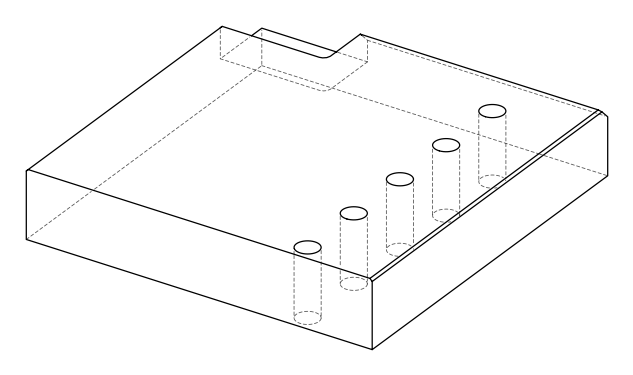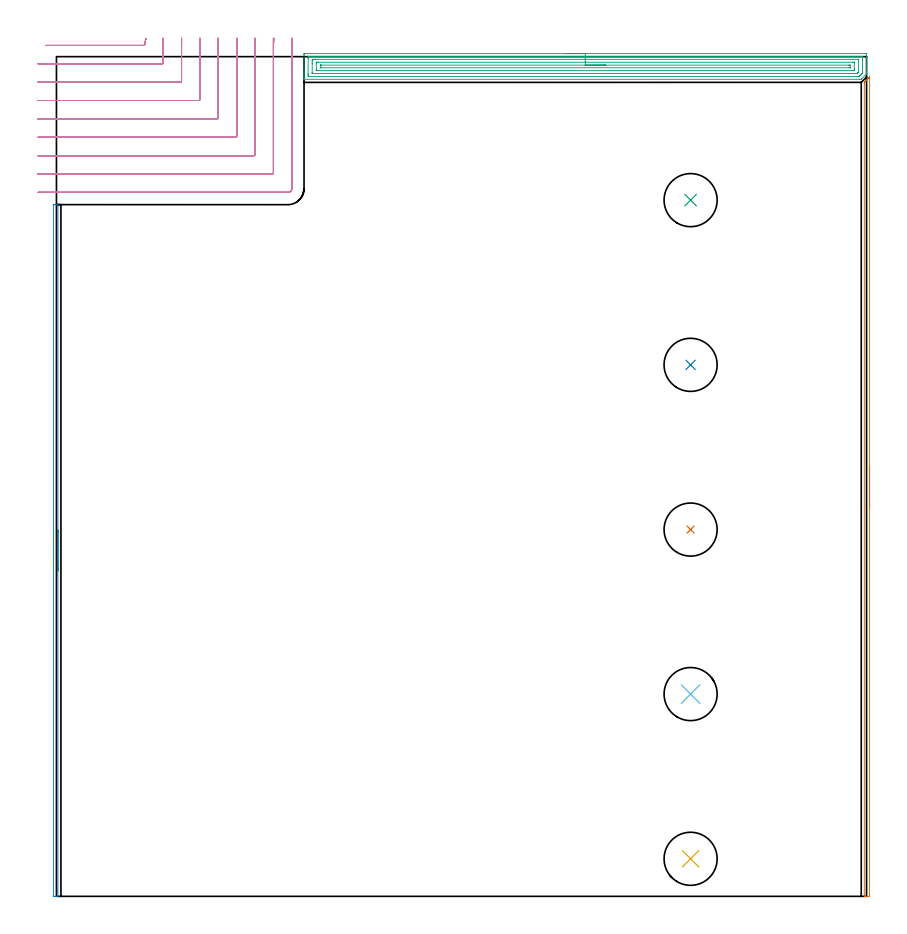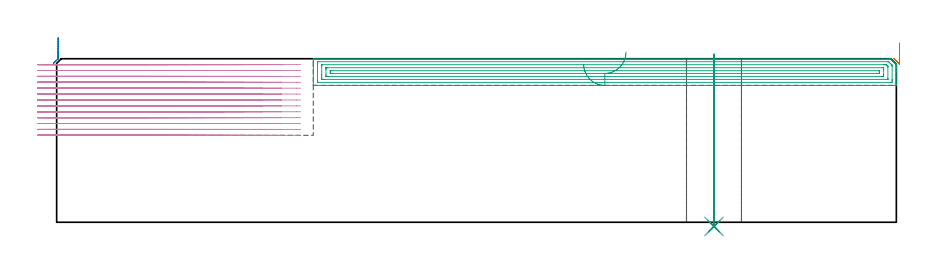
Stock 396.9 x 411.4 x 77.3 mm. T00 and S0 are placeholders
(PLAN: 9 operations, 2 tool changes, 52.1 min)
(1 AREA_MILL | FG_CHAMFER_SURFACE | UGT0205_001 | 3.36 min | 1361 mm3)
(2 AREA_MILL_1 | FG_CHAMFER_SURFACE_1 | UGT0205_001 | 2.86 min | 819 mm3)
(3 AREA_MILL_2 | FG_CHAMFER_SURFACE_2 | UGT0205_001 | 11.24 min | 22404 mm3)
(4 MILL_CORNER_NOTCH_RECTANGULAR | CORNER_NOTCH_RECTANGULAR | NXT0201_011 | Follow Part, ap 3, ae 75% | 32.96 min | 317367 mm3)
(5 INDEXABLE_INSERT_DRILL_THROUGH_HOLE_FROM_SOLID | STEP1HOLE | NXT0302_023 | 0.33 min | 41003 mm3)
(6 INDEXABLE_INSERT_DRILL_THROUGH_HOLE_FROM_SOLID_1 | STEP1HOLE_1 | NXT0302_023 | 0.33 min | 41001 mm3)
(7 INDEXABLE_INSERT_DRILL_THROUGH_HOLE_FROM_SOLID_2 | STEP1HOLE_2 | NXT0302_023 | 0.33 min | 41005 mm3)
(8 INDEXABLE_INSERT_DRILL_THROUGH_HOLE_FROM_SOLID_3 | STEP1HOLE_3 | NXT0302_023 | 0.33 min | 41006 mm3)
(9 INDEXABLE_INSERT_DRILL_THROUGH_HOLE_FROM_SOLID_4 | STEP1HOLE_4 | NXT0302_023 | 0.33 min | 40996 mm3)
(TOOL UGT0205_001 | Chamfer Mill 20 x 3 x 45 deg. | D20 FL50 Z2)
(TOOL NXT0201_011 | ENDMILL 12mm [2P460-1200-NA 1630] | D12 FL38 Z6)
(TOOL NXT0302_023 | Index. Insert Drill 26mm [880-D2600L32-05] | D26 PA176 FL130 Z2)
(OP 1 AREA_MILL)
G17 G21 G94 G90
T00 M6
G54
G17 G0 G90 X398.4 Y210.7 S1061 M3
G43 Z87.3 H0
Z84.7
G94 G1 Y210.662 Z83.828 F250.
Y210.548 Z82.963
Y210.359 Z82.112
Y210.097 Z81.28
Y209.763 Z80.474
Y209.36 Z79.7
Y208.891 Z78.964
Y208.36 Z78.272
Y207.771 Z77.629
Y207.128 Z77.039
Y206.436 Z76.508
Y205.7 Z76.04
Y204.926 Z75.637
Y204.12 Z75.303
Y203.288 Z75.041
Y202.436 Z74.852
Y201.572 Z74.738
Y200.7 Z74.7
Y0.616
X398.398 Y0.382 Z74.702
X398.391 Y0.003 Z74.705
X398.313 Y0. Z74.784
X397.1 Z75.995
X396.119 Z76.98
X395.806 Y0.01 Z77.293
X395.8 Y0.17 Z77.3
Y398.104
X395.802 Y398.807 Z77.288
X395.997 Y398.997 Z77.103
X396.022 Y399.023 Z77.077
X396.66 Y399.662 Z76.436
X396.852 Y399.852 Z76.248
X396.89 Y399.89 Z76.21
X397.54 Y400.541 Z75.557
X397.691 Y400.692 Z75.408
X397.784 Y400.784 Z75.316
X397.979 Y400.98 Z75.119
X398.08 Y401.081 Z75.017
X398.294 Y401.295 Z74.805
X398.327 Y401.328 Z74.771
X398.381 Y401.379 Z74.717
X398.395 Y401.383 Z74.704
X398.4 Y401.379 Z74.7
Y200.7
Y199.828 Z74.738
Y198.963 Z74.852
Y198.112 Z75.041
Y197.28 Z75.303
Y196.474 Z75.637
Y195.7 Z76.04
Y194.964 Z76.508
Y194.272 Z77.039
Y193.629 Z77.629
Y193.04 Z78.272
Y192.508 Z78.964
Y192.04 Z79.7
Y191.637 Z80.474
Y191.303 Z81.28
Y191.041 Z82.112
Y190.852 Z82.963
Y190.738 Z83.828
Y190.7 Z84.7
G0 Z87.3
M5
M2
(OP 2 AREA_MILL_1)
G17 G21 G94 G90
T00 M6
G54
G17 G0 G90 X0.7 Y179.45 S1061 M3
G43 Z87.3 H0
G94 G1 Y179.412 Z86.428 F250.
Y179.298 Z85.563
Y179.109 Z84.712
Y178.847 Z83.88
Y178.513 Z83.074
Y178.11 Z82.3
Y177.642 Z81.564
Y177.11 Z80.872
Y176.521 Z80.229
Y175.878 Z79.64
Y175.186 Z79.108
Y174.45 Z78.64
Y173.676 Z78.237
Y172.87 Z77.903
Y172.038 Z77.641
Y171.187 Z77.452
Y170.322 Z77.338
Y169.45 Z77.3
Y0.17
X0.697 Y0.01 Z77.288
X0.612 Y0.003 Z77.204
X0.521 Y0. Z77.121
X0.262 Z76.861
X-0.4 Z76.194
X-0.731 Z75.865
X-1.12 Z75.476
X-1.266 Y0.002 Z75.33
X-1.491 Y0.005 Z75.105
X-1.495 Y0.052 Z75.103
X-1.499 Y0.171 Z75.101
X-1.5 Y338.404 Z75.1
X-1.499 Y338.729 Z75.101
X-1.495 Y338.848 Z75.103
X-1.491 Y338.895 Z75.105
X-1.266 Y338.9 Z75.33
X-0.731 Z75.865
X-0.4 Z76.194
X0.521 Z77.121
X0.612 Y338.897 Z77.204
X0.697 Y338.89 Z77.288
X0.7 Y338.729 Z77.3
Y169.45
Y168.578 Z77.338
Y167.714 Z77.452
Y166.862 Z77.641
Y166.03 Z77.903
Y165.224 Z78.237
Y164.45 Z78.64
Y163.714 Z79.108
Y163.022 Z79.64
Y162.379 Z80.229
Y161.79 Z80.872
Y161.259 Z81.564
Y160.79 Z82.3
Y160.387 Z83.074
Y160.053 Z83.88
Y159.791 Z84.712
Y159.602 Z85.563
Y159.488 Z86.428
Y159.45 Z87.3
M5
M2
(OP 3 AREA_MILL_2)
G17 G21 G94 G90
T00 M6
G54
G17 G0 G90 X249.1 Y412.9 S1061 M3
G43 Z87.3 H0
Z74.7
G94 G1 X249.138 Z73.828 F250.
X249.252 Z72.964
X249.441 Z72.112
X249.703 Z71.28
X250.037 Z70.474
X250.44 Z69.7
X250.909 Z68.964
X251.44 Z68.272
X252.029 Z67.629
X252.672 Z67.04
X253.364 Z66.508
X254.1 Z66.04
X254.874 Z65.637
X255.68 Z65.303
X256.512 Z65.041
X257.364 Z64.852
X258.228 Z64.738
X259.1 Z64.7
X396.278
X396.638 Y412.897 Z64.702
X396.89 Y412.892 Z64.706
X396.9 Y412.636 Z64.961
Y406.156 Z71.438
Y404.73 Z72.866
Y404.382 Z73.213
Y403.685 Z73.915
Y403.399 Z74.2
X396.899 Y402.954 Z74.637
X396.89 Y402.897 Z74.693
X396.84 Y402.836 Z74.756
X396.763 Y402.762 Z74.835
X396.724 Y402.723 Z74.874
X394.49 Y400.489 Z77.109
X394.376 Y400.378 Z77.22
X394.295 Y400.303 Z77.289
X393.597 Y400.3 Z77.3
X121.476
X121.31 Y400.303 Z77.288
X121.307 Y400.334 Z77.258
X121.3 Y400.719 Z76.881
Y401.023 Z76.577
Y401.72 Z75.875
Y402.956 Z74.641
Y403.495 Z74.1
Y404.113 Z73.483
Y412.367 Z65.23
X121.302 Y412.638 Z64.959
X121.31 Y412.892 Z64.706
X121.565 Y412.899 Z64.699
X259.1 Y412.9 Z64.7
Y411.486 Z66.114
X394.484
X394.89 Y411.48 Z66.12
X394.897 Y411.076 Z66.524
X394.899 Y410.593 Z67.007
X394.9 Y410.186 Z67.414
X394.899 Y403.976 Z73.624
X394.894 Y403.495 Z74.105
X394.89 Y403.393 Z74.207
X394.885 Y403.346 Z74.254
X394.855 Y403.313 Z74.287
X394.767 Y403.22 Z74.38
X394.49 Y402.94 Z74.66
X394.323 Y402.773 Z74.827
X393.878 Y402.328 Z75.272
X393.597 Y402.047 Z75.553
X393.43 Y401.885 Z75.715
X393.258 Y401.72 Z75.88
X392.709 Y401.714 Z75.886
X123.716
X123.31 Y401.72 Z75.88
X123.303 Y402.124 Z75.476
X123.301 Y402.607 Z74.993
X123.3 Y403.014 Z74.586
X123.301 Y410.593 Z67.007
X123.302 Y410.997 Z66.603
X123.31 Y411.48 Z66.12
X123.71 Y411.486 Z66.114
X259.1
Y410.072 Z67.528
X392.703 Y410.071 Z67.529
X392.826 Y410.069 Z67.531
X392.869 Y410.067 Z67.533
X392.887 Y410.066 Z67.534
X392.89 Y410.031 Z67.569
X392.896 Y409.901 Z67.699
X392.899 Y409.705 Z67.895
X392.9 Y409.51 Z68.09
X392.899 Y404.187 Z73.413
X392.895 Y403.991 Z73.609
X392.89 Y403.861 Z73.739
X392.88 Y403.791 Z73.809
X392.853 Y403.762 Z73.838
X392.703 Y403.603 Z73.997
X392.649 Y403.548 Z74.052
X392.595 Y403.495 Z74.105
X392.332 Y403.235 Z74.365
X392.255 Y403.162 Z74.438
X392.225 Y403.136 Z74.464
X392.173 Y403.134 Z74.466
X391.809 Y403.131 Z74.469
X391.284 Y403.129 Z74.471
X390.916 Y403.128 Z74.472
X125.497 Y403.129 Z74.471
X125.374 Y403.131 Z74.469
X125.331 Y403.133 Z74.467
X125.313 Y403.134 Z74.466
X125.31 Y403.169 Z74.431
X125.304 Y403.299 Z74.301
X125.301 Y403.495 Z74.105
X125.3 Y403.69 Z73.91
Y407.931 Z69.669
Y409.014 Z68.586
X125.304 Y409.705 Z67.895
X125.307 Y409.894 Z67.706
X125.322 Y410.065 Z67.535
X125.497 Y410.067 Z67.533
X126.023 Y410.07 Z67.53
X126.391 Y410.071 Z67.529
X126.916 Y410.072 Z67.528
X259.1
Y408.657 Z68.943
X390.184
X390.799 Y408.655 Z68.945
X390.869 Y408.653 Z68.948
X390.885 Y408.651 Z68.949
X390.89 Y408.636 Z68.964
X390.894 Y408.584 Z69.016
X390.898 Y408.371 Z69.229
X390.9 Y407.946 Z69.654
Y405.285 Z72.315
X390.897 Y404.833 Z72.767
X390.893 Y404.615 Z72.985
X390.89 Y404.563 Z73.037
X390.882 Y404.549 Z73.051
X390.857 Y404.548 Z73.052
X390.751 Y404.545 Z73.055
X390.022 Y404.543 Z73.057
X389.86
X128.016
X127.401 Y404.545 Z73.055
X127.332 Y404.547 Z73.053
X127.315 Y404.549 Z73.051
X127.31 Y404.564 Z73.036
X127.306 Y404.616 Z72.984
X127.302 Y404.828 Z72.772
X127.3 Y405.254 Z72.346
Y407.915 Z69.685
X127.303 Y408.367 Z69.233
X127.307 Y408.585 Z69.015
X127.31 Y408.637 Z68.963
X127.318 Y408.651 Z68.949
X127.343 Y408.652 Z68.948
X127.449 Y408.655 Z68.945
X128.178 Y408.657 Z68.943
X128.34
X259.1
Y407.243 Z70.357
X388.235
X388.436 Y407.242 Z70.358
X388.837 Y407.237 Z70.363
X388.885 Y407.236 Z70.364
X388.89 Y407.226 Z70.374
X388.895 Y407.196 Z70.404
X388.898 Y407.138 Z70.462
X388.899 Y406.156 Z71.444
X388.897 Y405.991 Z71.609
X388.894 Y405.972 Z71.628
X388.892 Y405.966 Z71.634
X388.876 Y405.964 Z71.636
X388.77 Y405.959 Z71.641
X388.637 Y405.958 Z71.642
X388.435 Y405.957 Z71.643
X129.965
X129.765 Y405.958 Z71.642
X129.363 Y405.963 Z71.637
X129.316 Y405.964 Z71.636
X129.31 Y405.974 Z71.626
X129.305 Y406.004 Z71.596
X129.302 Y406.062 Z71.538
X129.301 Y407.044 Z70.556
X129.303 Y407.209 Z70.391
X129.306 Y407.228 Z70.372
X129.308 Y407.234 Z70.366
X129.324 Y407.236 Z70.364
X129.43 Y407.241 Z70.359
X129.564 Y407.242 Z70.358
X129.765 Y407.243 Z70.357
X259.1
X259.972 Z70.395
X260.837 Z70.509
X261.688 Z70.698
X262.52 Z70.96
X263.326 Z71.294
X264.1 Z71.697
X264.836 Z72.165
X265.528 Z72.696
X266.171 Z73.286
X266.76 Z73.929
X267.292 Z74.621
X267.76 Z75.357
X268.163 Z76.131
X268.497 Z76.937
X268.759 Z77.769
X268.948 Z78.62
X269.062 Z79.485
X269.1 Z80.357
G0 Z87.3
M5
M2
(OP 4 MILL_CORNER_NOTCH_RECTANGULAR)
G17 G21 G94 G90
T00 M6
G54
G17 G0 G90 X-5.398 Y416.9 S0 M3
G43 Z87.3 H1
Z74.515
G94 G1 X-2.398 F250.
X42.724 F500.
G3 X43.31 Y417.4 R0.6
G1 X43.81 Y420.358 F250.
G0 Z87.3
X-9. Y407.9
Z74.515
G1 X-6.
X51.705 F500.
G3 X52.3 Y408.495 R0.6
G1 Y415.872
G2 X52.319 Y417.4 R63.
G1 X52.391 Y420.399 F250.
G0 Z87.3
X-9. Y398.9
Z74.515
G1 X-6.
X60.705 F500.
G3 X61.3 Y399.495 R0.6
G1 Y415.872
G2 X61.322 Y417.4 R54.
G1 X61.407 Y420.399 F250.
G0 Z87.3
X-9. Y389.9
Z74.515
G1 X-6.
X69.705 F500.
G3 X70.3 Y390.495 R0.6
G1 Y415.872
G2 X70.326 Y417.4 R45.
G1 X70.428 Y420.398 F250.
G0 Z87.3
X-9. Y380.9
Z74.515
G1 X-6.
X78.705 F500.
G3 X79.3 Y381.495 R0.6
G1 Y415.872
G2 X79.332 Y417.4 R36.
G1 X79.46 Y420.397 F250.
G0 Z87.3
X-9. Y371.9
Z74.515
G1 X-6.
X87.704 F500.
G3 X88.3 Y372.496 R0.6
G1 Y415.872
G2 X88.343 Y417.4 R27.
G1 X88.513 Y420.395 F250.
G0 Z87.3
X-9. Y362.9
Z74.515
G1 X-6.
X96.704 F500.
G3 X97.3 Y363.496 R0.6
G1 Y415.872
G2 X97.365 Y417.4 R18.
G1 X97.62 Y420.389 F250.
G0 Z87.3
X-9. Y353.9
Z74.515
G1 X-6.
X105.704 F500.
G3 X106.3 Y354.496 R0.6
G1 Y415.872
G2 X106.431 Y417.4 R9.
G1 X106.94 Y420.356 F250.
G0 Z87.3
X-9. Y344.9
Z74.515
G1 X-6.
X113.4 F500.
G3 X115.3 Y346.8 R1.9
G1 Y415.872
Y418.872 F250.
G0 Z87.3
X-5.398 Y416.9
Z71.731
G1 X-2.398
X42.708 F500.
G3 X43.294 Y417.4 R0.6
G1 X43.794 Y420.358 F250.
G0 Z87.3
X-9. Y407.9
Z71.731
G1 X-6.
X51.705 F500.
G3 X52.3 Y408.495 R0.6
G1 Y416.893
G2 X52.302 Y417.4 R63.
G1 X52.326 Y420.4 F250.
G0 Z87.3
X-9. Y398.9
Z71.731
G1 X-6.
X60.705 F500.
G3 X61.3 Y399.495 R0.6
G1 Y416.893
G2 X61.302 Y417.4 R54.
G1 X61.331 Y420.4 F250.
G0 Z87.3
X-9. Y389.9
Z71.731
G1 X-6.
X69.705 F500.
G3 X70.3 Y390.495 R0.6
G1 Y416.893
G2 X70.303 Y417.4 R45.
G1 X70.337 Y420.4 F250.
G0 Z87.3
X-9. Y380.9
Z71.731
G1 X-6.
X78.705 F500.
G3 X79.3 Y381.495 R0.6
G1 Y416.893
G2 X79.304 Y417.4 R36.
G1 X79.346 Y420.4 F250.
G0 Z87.3
X-9. Y371.9
Z71.731
G1 X-6.
X87.704 F500.
G3 X88.3 Y372.496 R0.6
G1 Y416.893
G2 X88.305 Y417.4 R27.
G1 X88.361 Y420.399 F250.
G0 Z87.3
X-9. Y362.9
Z71.731
G1 X-6.
X96.704 F500.
G3 X97.3 Y363.496 R0.6
G1 Y416.893
G2 X97.307 Y417.4 R18.
G1 X97.392 Y420.399 F250.
G0 Z87.3
X-9. Y353.9
Z71.731
G1 X-6.
X105.704 F500.
G3 X106.3 Y354.496 R0.6
G1 Y416.893
G2 X106.314 Y417.4 R9.
G1 X106.483 Y420.395 F250.
G0 Z87.3
X-9. Y344.9
Z71.731
G1 X-6.
X113.4 F500.
G3 X115.3 Y346.8 R1.9
G1 Y416.893
Y419.893 F250.
G0 Z87.3
X-5.398 Y416.9
Z68.946
G1 X-2.398
X42.706 F500.
G3 X43.292 Y417.4 R0.6
G1 X43.792 Y420.358 F250.
G0 Z87.3
X-9. Y407.9
Z68.946
G1 X-6.
X51.705 F500.
G3 X52.3 Y408.495 R0.6
G1 Y417.4
Y420.4 F250.
G0 Z87.3
X-9. Y398.9
Z68.946
G1 X-6.
X60.705 F500.
G3 X61.3 Y399.495 R0.6
G1 Y417.4
Y420.4 F250.
G0 Z87.3
X-9. Y389.9
Z68.946
G1 X-6.
X69.705 F500.
G3 X70.3 Y390.495 R0.6
G1 Y417.4
Y420.4 F250.
G0 Z87.3
X-9. Y380.9
Z68.946
G1 X-6.
X78.705 F500.
G3 X79.3 Y381.495 R0.6
G1 Y417.4
Y420.4 F250.
G0 Z87.3
X-9. Y371.9
Z68.946
G1 X-6.
X87.704 F500.
G3 X88.3 Y372.496 R0.6
G1 Y417.4
Y420.4 F250.
G0 Z87.3
X-9. Y362.9
Z68.946
G1 X-6.
X96.704 F500.
G3 X97.3 Y363.496 R0.6
G1 Y417.4
Y420.4 F250.
G0 Z87.3
X-9. Y353.9
Z68.946
G1 X-6.
X105.704 F500.
G3 X106.3 Y354.496 R0.6
G1 Y417.4
Y420.4 F250.
G0 Z87.3
X-9. Y344.9
Z68.946
G1 X-6.
X113.4 F500.
G3 X115.3 Y346.8 R1.9
G1 Y417.4
Y420.4 F250.
G0 Z87.3
X-5.398 Y416.9
Z66.161
G1 X-2.398
X42.706 F500.
G3 X43.292 Y417.4 R0.6
G1 X43.792 Y420.358 F250.
G0 Z87.3
X-9. Y407.9
Z66.161
G1 X-6.
X51.705 F500.
G3 X52.3 Y408.495 R0.6
G1 Y417.4
Y420.4 F250.
G0 Z87.3
X-9. Y398.9
Z66.161
G1 X-6.
X60.705 F500.
G3 X61.3 Y399.495 R0.6
G1 Y417.4
Y420.4 F250.
G0 Z87.3
X-9. Y389.9
Z66.161
G1 X-6.
X69.705 F500.
G3 X70.3 Y390.495 R0.6
G1 Y417.4
Y420.4 F250.
G0 Z87.3
X-9. Y380.9
Z66.161
G1 X-6.
X78.705 F500.
G3 X79.3 Y381.495 R0.6
G1 Y417.4
Y420.4 F250.
G0 Z87.3
X-9. Y371.9
Z66.161
G1 X-6.
X87.704 F500.
G3 X88.3 Y372.496 R0.6
G1 Y417.4
Y420.4 F250.
G0 Z87.3
X-9. Y362.9
Z66.161
G1 X-6.
X96.704 F500.
G3 X97.3 Y363.496 R0.6
G1 Y417.4
Y420.4 F250.
G0 Z87.3
X-9. Y353.9
Z66.161
G1 X-6.
X105.704 F500.
G3 X106.3 Y354.496 R0.6
G1 Y417.4
Y420.4 F250.
G0 Z87.3
X-9. Y344.9
Z66.161
G1 X-6.
X113.4 F500.
G3 X115.3 Y346.8 R1.9
G1 Y417.4
Y420.4 F250.
G0 Z87.3
X-5.398 Y416.9
Z63.377
G1 X-2.398
X42.706 F500.
G3 X43.292 Y417.4 R0.6
G1 X43.792 Y420.358 F250.
G0 Z87.3
X-9. Y407.9
Z63.377
G1 X-6.
X51.705 F500.
G3 X52.3 Y408.495 R0.6
G1 Y417.4
Y420.4 F250.
G0 Z87.3
X-9. Y398.9
Z63.377
G1 X-6.
X60.705 F500.
G3 X61.3 Y399.495 R0.6
G1 Y417.4
Y420.4 F250.
G0 Z87.3
X-9. Y389.9
Z63.377
G1 X-6.
X69.705 F500.
G3 X70.3 Y390.495 R0.6
G1 Y417.4
Y420.4 F250.
G0 Z87.3
X-9. Y380.9
Z63.377
G1 X-6.
X78.705 F500.
G3 X79.3 Y381.495 R0.6
G1 Y417.4
Y420.4 F250.
G0 Z87.3
X-9. Y371.9
Z63.377
G1 X-6.
X87.704 F500.
G3 X88.3 Y372.496 R0.6
G1 Y417.4
Y420.4 F250.
G0 Z87.3
X-9. Y362.9
Z63.377
G1 X-6.
X96.704 F500.
G3 X97.3 Y363.496 R0.6
G1 Y417.4
Y420.4 F250.
G0 Z87.3
X-9. Y353.9
Z63.377
G1 X-6.
X105.704 F500.
G3 X106.3 Y354.496 R0.6
G1 Y417.4
Y420.4 F250.
G0 Z87.3
X-9. Y344.9
Z63.377
G1 X-6.
X113.4 F500.
G3 X115.3 Y346.8 R1.9
G1 Y417.4
Y420.4 F250.
G0 Z87.3
X-5.398 Y416.9
Z60.592
G1 X-2.398
X42.706 F500.
G3 X43.292 Y417.4 R0.6
G1 X43.792 Y420.358 F250.
G0 Z87.3
X-9. Y407.9
Z60.592
G1 X-6.
X51.705 F500.
G3 X52.3 Y408.495 R0.6
G1 Y417.4
Y420.4 F250.
G0 Z87.3
X-9. Y398.9
Z60.592
G1 X-6.
X60.705 F500.
G3 X61.3 Y399.495 R0.6
G1 Y417.4
Y420.4 F250.
G0 Z87.3
X-9. Y389.9
Z60.592
G1 X-6.
X69.705 F500.
G3 X70.3 Y390.495 R0.6
G1 Y417.4
Y420.4 F250.
G0 Z87.3
X-9. Y380.9
Z60.592
G1 X-6.
X78.705 F500.
G3 X79.3 Y381.495 R0.6
G1 Y417.4
Y420.4 F250.
G0 Z87.3
X-9. Y371.9
Z60.592
G1 X-6.
X87.704 F500.
G3 X88.3 Y372.496 R0.6
G1 Y417.4
Y420.4 F250.
G0 Z87.3
X-9. Y362.9
Z60.592
G1 X-6.
X96.704 F500.
G3 X97.3 Y363.496 R0.6
G1 Y417.4
Y420.4 F250.
G0 Z87.3
X-9. Y353.9
Z60.592
G1 X-6.
X105.704 F500.
G3 X106.3 Y354.496 R0.6
G1 Y417.4
Y420.4 F250.
G0 Z87.3
X-9. Y344.9
Z60.592
G1 X-6.
X113.4 F500.
G3 X115.3 Y346.8 R1.9
G1 Y417.4
Y420.4 F250.
G0 Z87.3
X-5.398 Y416.9
Z57.808
G1 X-2.398
X42.706 F500.
G3 X43.292 Y417.4 R0.6
G1 X43.792 Y420.358 F250.
G0 Z87.3
X-9. Y407.9
Z57.808
G1 X-6.
X51.705 F500.
G3 X52.3 Y408.495 R0.6
G1 Y417.4
Y420.4 F250.
G0 Z87.3
X-9. Y398.9
Z57.808
G1 X-6.
X60.705 F500.
G3 X61.3 Y399.495 R0.6
G1 Y417.4
Y420.4 F250.
G0 Z87.3
X-9. Y389.9
Z57.808
G1 X-6.
X69.705 F500.
G3 X70.3 Y390.495 R0.6
G1 Y417.4
Y420.4 F250.
G0 Z87.3
X-9. Y380.9
Z57.808
G1 X-6.
X78.705 F500.
G3 X79.3 Y381.495 R0.6
G1 Y417.4
Y420.4 F250.
G0 Z87.3
X-9. Y371.9
Z57.808
G1 X-6.
X87.704 F500.
G3 X88.3 Y372.496 R0.6
G1 Y417.4
Y420.4 F250.
G0 Z87.3
X-9. Y362.9
Z57.808
G1 X-6.
X96.704 F500.
G3 X97.3 Y363.496 R0.6
G1 Y417.4
Y420.4 F250.
G0 Z87.3
X-9. Y353.9
Z57.808
G1 X-6.
X105.704 F500.
G3 X106.3 Y354.496 R0.6
G1 Y417.4
Y420.4 F250.
G0 Z87.3
X-9. Y344.9
Z57.808
G1 X-6.
X113.4 F500.
G3 X115.3 Y346.8 R1.9
G1 Y417.4
Y420.4 F250.
G0 Z87.3
X-5.398 Y416.9
Z55.023
G1 X-2.398
X42.706 F500.
G3 X43.292 Y417.4 R0.6
G1 X43.792 Y420.358 F250.
G0 Z87.3
X-9. Y407.9
Z55.023
G1 X-6.
X51.705 F500.
G3 X52.3 Y408.495 R0.6
G1 Y417.4
Y420.4 F250.
G0 Z87.3
X-9. Y398.9
Z55.023
G1 X-6.
X60.705 F500.
G3 X61.3 Y399.495 R0.6
G1 Y417.4
Y420.4 F250.
G0 Z87.3
X-9. Y389.9
Z55.023
G1 X-6.
X69.705 F500.
G3 X70.3 Y390.495 R0.6
G1 Y417.4
Y420.4 F250.
G0 Z87.3
X-9. Y380.9
Z55.023
G1 X-6.
X78.705 F500.
G3 X79.3 Y381.495 R0.6
G1 Y417.4
Y420.4 F250.
G0 Z87.3
X-9. Y371.9
Z55.023
G1 X-6.
X87.704 F500.
G3 X88.3 Y372.496 R0.6
G1 Y417.4
Y420.4 F250.
G0 Z87.3
X-9. Y362.9
Z55.023
G1 X-6.
X96.704 F500.
G3 X97.3 Y363.496 R0.6
G1 Y417.4
Y420.4 F250.
G0 Z87.3
X-9. Y353.9
Z55.023
G1 X-6.
X105.704 F500.
G3 X106.3 Y354.496 R0.6
G1 Y417.4
Y420.4 F250.
G0 Z87.3
X-9. Y344.9
Z55.023
G1 X-6.
X113.4 F500.
G3 X115.3 Y346.8 R1.9
G1 Y417.4
Y420.4 F250.
G0 Z87.3
X-5.398 Y416.9
Z52.238
G1 X-2.398
X42.706 F500.
G3 X43.292 Y417.4 R0.6
G1 X43.792 Y420.358 F250.
G0 Z87.3
X-9. Y407.9
Z52.238
G1 X-6.
X51.705 F500.
G3 X52.3 Y408.495 R0.6
G1 Y417.4
Y420.4 F250.
G0 Z87.3
X-9. Y398.9
Z52.238
G1 X-6.
X60.705 F500.
G3 X61.3 Y399.495 R0.6
G1 Y417.4
Y420.4 F250.
G0 Z87.3
X-9. Y389.9
Z52.238
G1 X-6.
X69.705 F500.
G3 X70.3 Y390.495 R0.6
G1 Y417.4
Y420.4 F250.
G0 Z87.3
X-9. Y380.9
Z52.238
G1 X-6.
X78.705 F500.
G3 X79.3 Y381.495 R0.6
G1 Y417.4
Y420.4 F250.
G0 Z87.3
X-9. Y371.9
Z52.238
G1 X-6.
X87.704 F500.
G3 X88.3 Y372.496 R0.6
G1 Y417.4
Y420.4 F250.
G0 Z87.3
X-9. Y362.9
Z52.238
G1 X-6.
X96.704 F500.
G3 X97.3 Y363.496 R0.6
G1 Y417.4
Y420.4 F250.
G0 Z87.3
X-9. Y353.9
Z52.238
G1 X-6.
X105.704 F500.
G3 X106.3 Y354.496 R0.6
G1 Y417.4
Y420.4 F250.
G0 Z87.3
X-9. Y344.9
Z52.238
G1 X-6.
X113.4 F500.
G3 X115.3 Y346.8 R1.9
G1 Y417.4
Y420.4 F250.
G0 Z87.3
X-5.398 Y416.9
Z49.454
G1 X-2.398
X42.706 F500.
G3 X43.292 Y417.4 R0.6
G1 X43.792 Y420.358 F250.
G0 Z87.3
X-9. Y407.9
Z49.454
G1 X-6.
X51.705 F500.
G3 X52.3 Y408.495 R0.6
G1 Y417.4
Y420.4 F250.
G0 Z87.3
X-9. Y398.9
Z49.454
G1 X-6.
X60.705 F500.
G3 X61.3 Y399.495 R0.6
G1 Y417.4
Y420.4 F250.
G0 Z87.3
X-9. Y389.9
Z49.454
G1 X-6.
X69.705 F500.
G3 X70.3 Y390.495 R0.6
G1 Y417.4
Y420.4 F250.
G0 Z87.3
X-9. Y380.9
Z49.454
G1 X-6.
X78.705 F500.
G3 X79.3 Y381.495 R0.6
G1 Y417.4
Y420.4 F250.
G0 Z87.3
X-9. Y371.9
Z49.454
G1 X-6.
X87.704 F500.
G3 X88.3 Y372.496 R0.6
G1 Y417.4
Y420.4 F250.
G0 Z87.3
X-9. Y362.9
Z49.454
G1 X-6.
X96.704 F500.
G3 X97.3 Y363.496 R0.6
G1 Y417.4
Y420.4 F250.
G0 Z87.3
X-9. Y353.9
Z49.454
G1 X-6.
X105.704 F500.
G3 X106.3 Y354.496 R0.6
G1 Y417.4
Y420.4 F250.
G0 Z87.3
X-9. Y344.9
Z49.454
G1 X-6.
X113.4 F500.
G3 X115.3 Y346.8 R1.9
G1 Y417.4
Y420.4 F250.
G0 Z87.3
X-5.398 Y416.9
Z46.669
G1 X-2.398
X42.706 F500.
G3 X43.292 Y417.4 R0.6
G1 X43.792 Y420.358 F250.
G0 Z87.3
X-9. Y407.9
Z46.669
G1 X-6.
X51.705 F500.
G3 X52.3 Y408.495 R0.6
G1 Y417.4
Y420.4 F250.
G0 Z87.3
X-9. Y398.9
Z46.669
G1 X-6.
X60.705 F500.
G3 X61.3 Y399.495 R0.6
G1 Y417.4
Y420.4 F250.
G0 Z87.3
X-9. Y389.9
Z46.669
G1 X-6.
X69.705 F500.
G3 X70.3 Y390.495 R0.6
G1 Y417.4
Y420.4 F250.
G0 Z87.3
X-9. Y380.9
Z46.669
G1 X-6.
X78.705 F500.
G3 X79.3 Y381.495 R0.6
G1 Y417.4
Y420.4 F250.
G0 Z87.3
X-9. Y371.9
Z46.669
G1 X-6.
X87.704 F500.
G3 X88.3 Y372.496 R0.6
G1 Y417.4
Y420.4 F250.
G0 Z87.3
X-9. Y362.9
Z46.669
G1 X-6.
X96.704 F500.
G3 X97.3 Y363.496 R0.6
G1 Y417.4
Y420.4 F250.
G0 Z87.3
X-9. Y353.9
Z46.669
G1 X-6.
X105.704 F500.
G3 X106.3 Y354.496 R0.6
G1 Y417.4
Y420.4 F250.
G0 Z87.3
X-9. Y344.9
Z46.669
G1 X-6.
X113.4 F500.
G3 X115.3 Y346.8 R1.9
G1 Y417.4
Y420.4 F250.
G0 Z87.3
X-5.398 Y416.9
Z43.885
G1 X-2.398
X42.706 F500.
G3 X43.292 Y417.4 R0.6
G1 X43.792 Y420.358 F250.
G0 Z87.3
X-9. Y407.9
Z43.885
G1 X-6.
X51.705 F500.
G3 X52.3 Y408.495 R0.6
G1 Y417.4
Y420.4 F250.
G0 Z87.3
X-9. Y398.9
Z43.885
G1 X-6.
X60.705 F500.
G3 X61.3 Y399.495 R0.6
G1 Y417.4
Y420.4 F250.
G0 Z87.3
X-9. Y389.9
Z43.885
G1 X-6.
X69.705 F500.
G3 X70.3 Y390.495 R0.6
G1 Y417.4
Y420.4 F250.
G0 Z87.3
X-9. Y380.9
Z43.885
G1 X-6.
X78.705 F500.
G3 X79.3 Y381.495 R0.6
G1 Y417.4
Y420.4 F250.
G0 Z87.3
X-9. Y371.9
Z43.885
G1 X-6.
X87.704 F500.
G3 X88.3 Y372.496 R0.6
G1 Y417.4
Y420.4 F250.
G0 Z87.3
X-9. Y362.9
Z43.885
G1 X-6.
X96.704 F500.
G3 X97.3 Y363.496 R0.6
G1 Y417.4
Y420.4 F250.
G0 Z87.3
X-9. Y353.9
Z43.885
G1 X-6.
X105.704 F500.
G3 X106.3 Y354.496 R0.6
G1 Y417.4
Y420.4 F250.
G0 Z87.3
X-9. Y344.9
Z43.885
G1 X-6.
X113.4 F500.
G3 X115.3 Y346.8 R1.9
G1 Y417.4
Y420.4 F250.
G0 Z87.3
X-5.398 Y416.9
Z41.1
G1 X-2.398
X42.706 F500.
G3 X43.292 Y417.4 R0.6
G1 X43.792 Y420.358 F250.
G0 Z87.3
X-9. Y407.9
Z41.1
G1 X-6.
X51.705 F500.
G3 X52.3 Y408.495 R0.6
G1 Y417.4
Y420.4 F250.
G0 Z87.3
X-9. Y398.9
Z41.1
G1 X-6.
X60.705 F500.
G3 X61.3 Y399.495 R0.6
G1 Y417.4
Y420.4 F250.
G0 Z87.3
X-9. Y389.9
Z41.1
G1 X-6.
X69.705 F500.
G3 X70.3 Y390.495 R0.6
G1 Y417.4
Y420.4 F250.
G0 Z87.3
X-9. Y380.9
Z41.1
G1 X-6.
X78.705 F500.
G3 X79.3 Y381.495 R0.6
G1 Y417.4
Y420.4 F250.
G0 Z87.3
X-9. Y371.9
Z41.1
G1 X-6.
X87.704 F500.
G3 X88.3 Y372.496 R0.6
G1 Y417.4
Y420.4 F250.
G0 Z87.3
X-9. Y362.9
Z41.1
G1 X-6.
X96.704 F500.
G3 X97.3 Y363.496 R0.6
G1 Y417.4
Y420.4 F250.
G0 Z87.3
X-9. Y353.9
Z41.1
G1 X-6.
X105.704 F500.
G3 X106.3 Y354.496 R0.6
G1 Y417.4
Y420.4 F250.
G0 Z87.3
X-9. Y344.9
Z41.1
G1 X-6.
X113.4 F500.
G3 X115.3 Y346.8 R1.9
G1 Y417.4
Y420.4 F250.
G0 Z87.3
M5
M2
(OP 5 INDEXABLE_INSERT_DRILL_THROUGH_HOLE_FROM_SOLID)
G17 G21 G94 G90
T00 M6
G54
G17 G0 G90 X310.7 Y18.4 S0 M3
G43 Z87.3 H1
G94 G81 G98 Z-1.954 F250. R79.3
G80
M5
M2
(OP 6 INDEXABLE_INSERT_DRILL_THROUGH_HOLE_FROM_SOLID_1)
G17 G21 G94 G90
T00 M6
G54
G17 G0 G90 X310.7 Y99.1 S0 M3
G43 Z87.3 H1
G94 G81 G98 Z-1.954 F250. R79.3
G80
M5
M2
(OP 7 INDEXABLE_INSERT_DRILL_THROUGH_HOLE_FROM_SOLID_2)
G17 G21 G94 G90
T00 M6
G54
G17 G0 G90 X310.7 Y179.7 S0 M3
G43 Z87.3 H1
G94 G81 G98 Z-1.954 F250. R79.3
G80
M5
M2
(OP 8 INDEXABLE_INSERT_DRILL_THROUGH_HOLE_FROM_SOLID_3)
G17 G21 G94 G90
T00 M6
G54
G17 G0 G90 X310.7 Y260.4 S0 M3
G43 Z87.3 H1
G94 G81 G98 Z-1.954 F250. R79.3
G80
M5
M2
(OP 9 INDEXABLE_INSERT_DRILL_THROUGH_HOLE_FROM_SOLID_4)
G17 G21 G94 G90
T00 M6
G54
G17 G0 G90 X310.7 Y341.1 S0 M3
G43 Z87.3 H1
G94 G81 G98 Z-1.954 F250. R79.3
G80
M5
M2
